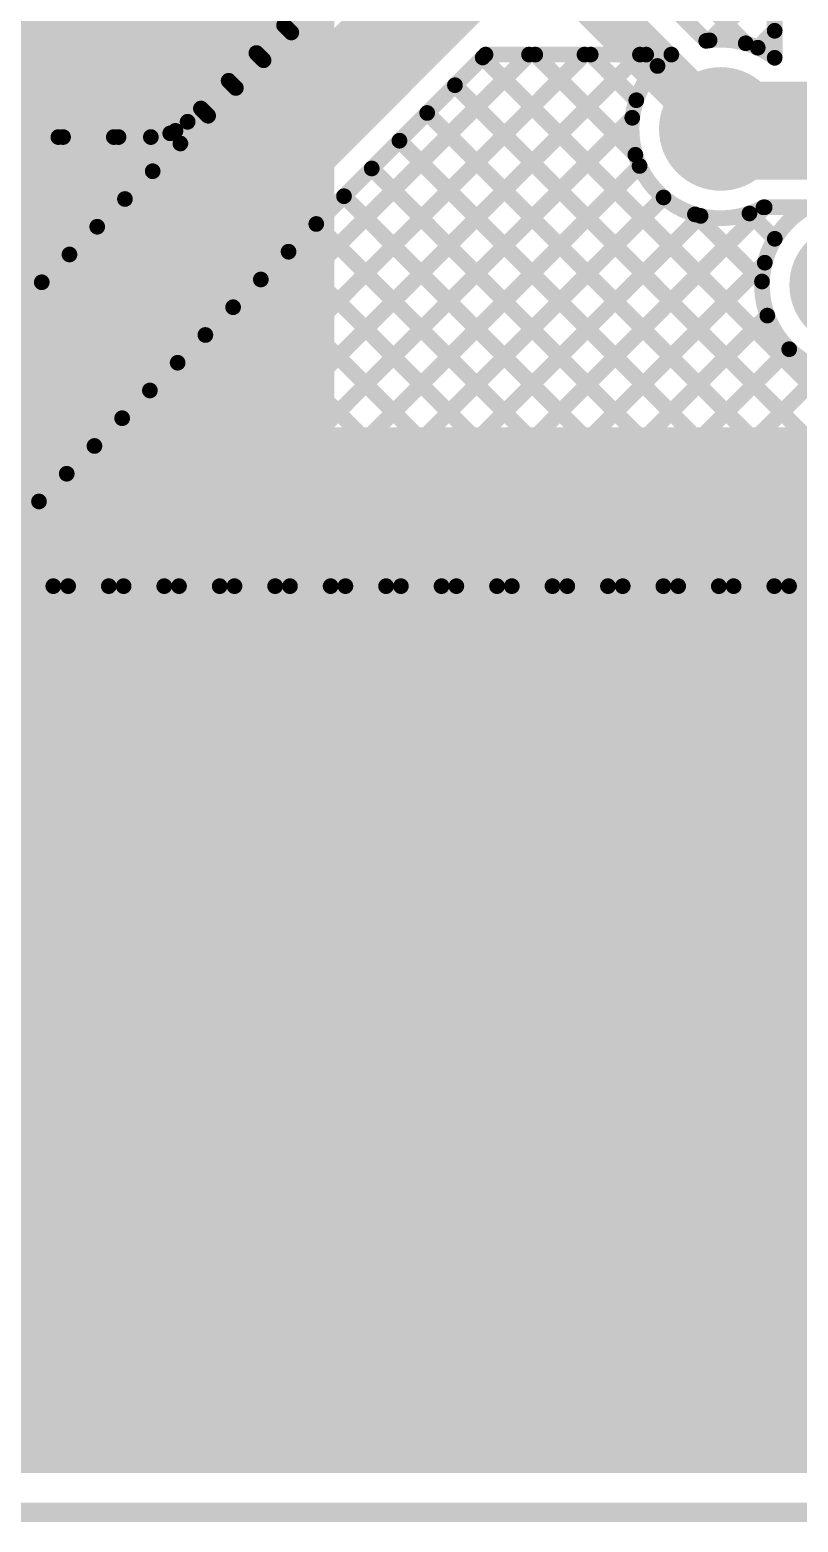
# Model space of a CAD drawing. Header units: millimetres. Extents: x 0.84 to 4.46, y 0.99 to 2.92.
# Drawn here: x 3.605 to 3.996, y 0.99 to 1.751 of the extents above; entities that cross this region are included whole.
import ezdxf

# ---------------------------------------------------------------- set-up
doc = ezdxf.new("R2010")
doc.units = ezdxf.units.MM
doc.header["$MEASUREMENT"] = 0
for name, color, linetype in [('BottomLayer', 5, 'Continuous'), ('Mechanical2', 216, 'Continuous'), ('MultiLayer', 9, 'Continuous'), ('TopLayer', 1, 'Continuous'), ('TopOverlay', 2, 'Continuous'), ('ViaHoleLayer', 16, 'Continuous')]:
    doc.layers.add(name, color=color, linetype=linetype)

# ---------------------------------------------------------------- blocks, each defined once
blk = doc.blocks.new('ESP8285_1')
at = {"layer": 'TopOverlay', "const_width": 0.005}
blk.add_lwpolyline([(0.567, 1.61823), (-0.16154, 1.61823)], dxfattribs=at)

msp = doc.modelspace()

# ---------------------------------------------------------------- linework, layer by layer
at = {"layer": 'BottomLayer'}
for points, const_width in [([(3.35995, 2.35348), (3.96975, 1.74367)], 0.008), ([(3.9845, 1.73625), (3.9845, 2.14656)], 0.008), ([(3.71177, 1.9827), (3.94959, 1.74489)], 0.008), ([(3.693, 1.964), (3.957, 1.7)], 0.025), ([(3.95131, 1.74514), (3.9845, 1.77832)], 0.008), ([(3.97586, 1.7414), (3.9845, 1.75004)], 0.008)]:
    msp.add_lwpolyline(points, dxfattribs=dict(at, const_width=const_width))
at = {"layer": 'BottomLayer', "const_width": 0.008}
msp.add_lwpolyline([(3.94959, 1.74489, -0.205992), (3.9845, 1.73625)], format="xyb", dxfattribs=at)
at = {"layer": 'BottomLayer'}
for points, const_width in [([(3.9825, 1.75004, 1), (3.9865, 1.75004, 1)], 0.004), ([(3.94759, 1.74489, 1), (3.95159, 1.74489, 1)], 0.004), ([(3.94759, 1.74489, 1), (3.95159, 1.74489, 1)], 0.004), ([(3.94931, 1.74514, 1), (3.95331, 1.74514, 1)], 0.004), ([(3.96775, 1.74367, 1), (3.97175, 1.74367, 1)], 0.004), ([(3.97386, 1.7414, 1), (3.97786, 1.7414, 1)], 0.004), ([(3.9825, 1.73625, 1), (3.9865, 1.73625, 1)], 0.004), ([(3.9825, 1.73625, 1), (3.9865, 1.73625, 1)], 0.004), ([(3.94125, 1.7, 1), (3.97275, 1.7, 1)], 0.0315), ([(3.95075, 1.7, 1), (3.96325, 1.7, 1)], 0.0125), ([(4.00775, 1.6205, 1), (4.03924, 1.6205, 1)], 0.0315)]:
    msp.add_lwpolyline(points, format="xyb", close=True, dxfattribs=dict(at, const_width=const_width))
for points in [[(3.487, 1.015), (3.76, 1.015), (3.487, 1.807), (3.76, 1.807)], [(3.749, 1.086), (4.145, 1.086), (3.749, 1.548), (4.145, 1.548)], [(1.257, 1.015), (4.222, 1.015), (1.257, 1.177), (4.222, 1.177)]]:
    msp.add_solid(points, dxfattribs=at)
at = {"layer": 'Mechanical2', "const_width": 0.01}
msp.add_lwpolyline([(1, 0.995), (4.45, 0.995)], dxfattribs=at)
at = {"layer": 'MultiLayer', "const_width": 0.0315}
for points in [[(3.94125, 1.7, 1), (3.97275, 1.7, 1)], [(4.00775, 1.6205, 1), (4.03924, 1.6205, 1)]]:
    msp.add_lwpolyline(points, format="xyb", close=True, dxfattribs=at)
at = {"layer": 'TopLayer'}
for points, const_width in [([(3.66636, 1.72236), (4.03585, 2.09185)], 0.025), ([(3.68513, 1.70365), (3.939, 1.95752)], 0.008), ([(3.55623, 1.56739), (3.79331, 1.80447)], 0.008), ([(3.57239, 1.52839), (3.82089, 1.77689)], 0.05), ([(3.73431, 1.75284), (3.738, 1.74915)], 0.008), ([(3.58832, 1.467), (3.85921, 1.73789)], 0.008), ([(3.59996, 1.50081), (3.83704, 1.73789)], 0.008), ([(3.61661, 1.467), (3.8875, 1.73789)], 0.008), ([(3.64489, 1.467), (3.91578, 1.73789)], 0.008), ([(3.72017, 1.73869), (3.72385, 1.73501)], 0.008), ([(3.83704, 1.73789), (3.93182, 1.73789)], 0.008), ([(3.8624, 1.73789), (3.91345, 1.68684)], 0.008), ([(3.89068, 1.73789), (3.91393, 1.71464)], 0.008), ([(3.91896, 1.73789), (3.92476, 1.7321)], 0.008), ([(3.29336, 1.72236), (3.66636, 1.72236)], 0.025), ([(3.83558, 1.73642), (4.05998, 1.51203)], 0.008), ([(3.70603, 1.72455), (3.70971, 1.72087)], 0.008), ([(3.82144, 1.72228), (4.05998, 1.48374)], 0.008), ([(3.957, 1.7), (3.95793, 1.69907)], 0.05), ([(3.95793, 1.69907), (4.14195, 1.69907)], 0.05), ([(3.69189, 1.71041), (3.69557, 1.70673)], 0.008), ([(3.80729, 1.70814), (4.05998, 1.45546)], 0.008), ([(3.67318, 1.467), (3.91186, 1.70569)], 0.008), ([(3.29336, 1.69586), (3.66636, 1.69586)], 0.008), ([(3.49072, 1.56739), (3.61919, 1.69586)], 0.008), ([(3.519, 1.56739), (3.64747, 1.69586)], 0.008), ([(3.53674, 1.69586), (3.61072, 1.62187)], 0.008), ([(3.54729, 1.56739), (3.67893, 1.69903)], 0.008), ([(3.56502, 1.69586), (3.62486, 1.63602)], 0.008), ([(3.59331, 1.69586), (3.639, 1.65016)], 0.008), ([(3.62159, 1.69586), (3.65315, 1.6643)], 0.008), ([(3.64987, 1.69586), (3.66729, 1.67844)], 0.008), ([(3.67624, 1.69777), (3.68143, 1.69258)], 0.008), ([(3.79315, 1.694), (4.02015, 1.467)], 0.008), ([(3.70146, 1.467), (3.9156, 1.68114)], 0.008), ([(3.77901, 1.67986), (3.99186, 1.467)], 0.008), ([(3.72974, 1.467), (3.92783, 1.66509)], 0.008), ([(3.76487, 1.66571), (3.96358, 1.467)], 0.008), ([(3.75803, 1.467), (3.94671, 1.65568)], 0.008), ([(3.78631, 1.467), (3.97939, 1.66007)], 0.008), ([(3.94384, 1.65645), (3.97803, 1.62225)], 0.008), ([(3.97164, 1.65693), (3.98455, 1.64402)], 0.008), ([(3.97881, 1.66007), (4.00106, 1.66007)], 0.008), ([(3.75073, 1.65157), (3.9353, 1.467)], 0.008), ([(3.73658, 1.63743), (3.90701, 1.467)], 0.008), ([(3.8146, 1.467), (3.97944, 1.63184)], 0.008), ([(3.72244, 1.62329), (3.87873, 1.467)], 0.008), ([(3.7083, 1.60915), (3.85045, 1.467)], 0.008), ([(3.84288, 1.467), (3.98076, 1.60488)], 0.008), ([(3.69416, 1.595), (3.82216, 1.467)], 0.008), ([(3.87117, 1.467), (3.99191, 1.58775)], 0.008), ([(3.68002, 1.58086), (3.79388, 1.467)], 0.008), ([(3.89945, 1.467), (4.00962, 1.57717)], 0.008), ([(3.92773, 1.467), (4.03816, 1.57743)], 0.008), ([(3.95602, 1.467), (4.05998, 1.57096)], 0.008), ([(3.66587, 1.56672), (3.76559, 1.467)], 0.008), ([(3.65173, 1.55258), (3.73731, 1.467)], 0.008), ([(3.9843, 1.467), (4.05998, 1.54267)], 0.008), ([(3.63759, 1.53844), (3.70902, 1.467)], 0.008), ([(3.62345, 1.52429), (3.68074, 1.467)], 0.008), ([(3.60931, 1.51015), (3.65246, 1.467)], 0.008), ([(3.59474, 1.49643), (3.62417, 1.467)], 0.008), ([(3.21401, 1.467), (4.047, 1.467)], 0.008)]:
    msp.add_lwpolyline(points, dxfattribs=dict(at, const_width=const_width))
for points, const_width in [([(3.73231, 1.75284, 1), (3.73631, 1.75284, 1)], 0.004), ([(3.736, 1.74915, 1), (3.74, 1.74915, 1)], 0.004), ([(3.71817, 1.73869, 1), (3.72217, 1.73869, 1)], 0.004), ([(3.83504, 1.73789, 1), (3.83904, 1.73789, 1)], 0.004), ([(3.83504, 1.73789, 1), (3.83904, 1.73789, 1)], 0.004), ([(3.85721, 1.73789, 1), (3.86121, 1.73789, 1)], 0.004), ([(3.8604, 1.73789, 1), (3.8644, 1.73789, 1)], 0.004), ([(3.8855, 1.73789, 1), (3.8895, 1.73789, 1)], 0.004), ([(3.88868, 1.73789, 1), (3.89268, 1.73789, 1)], 0.004), ([(3.91378, 1.73789, 1), (3.91778, 1.73789, 1)], 0.004), ([(3.91696, 1.73789, 1), (3.92096, 1.73789, 1)], 0.004), ([(3.92982, 1.73789, 1), (3.93382, 1.73789, 1)], 0.004), ([(3.92982, 1.73789, 1), (3.93382, 1.73789, 1)], 0.004), ([(3.66011, 1.72236, 1), (3.67261, 1.72236, 1)], 0.0125), ([(3.66011, 1.72236, 1), (3.67261, 1.72236, 1)], 0.0125), ([(3.72186, 1.73501, 1), (3.72586, 1.73501, 1)], 0.004), ([(3.83358, 1.73642, 1), (3.83758, 1.73642, 1)], 0.004), ([(3.92276, 1.7321, 1), (3.92676, 1.7321, 1)], 0.004), ([(3.70403, 1.72455, 1), (3.70803, 1.72455, 1)], 0.004), ([(3.94125, 1.7, 1), (3.97275, 1.7, 1)], 0.0315), ([(3.70771, 1.72087, 1), (3.71171, 1.72087, 1)], 0.004), ([(3.81944, 1.72228, 1), (3.82344, 1.72228, 1)], 0.004), ([(3.9445, 1.7, 1), (3.9695, 1.7, 1)], 0.025), ([(3.94543, 1.69907, 1), (3.97043, 1.69907, 1)], 0.025), ([(3.94543, 1.69907, 1), (3.97043, 1.69907, 1)], 0.025), ([(3.68989, 1.71041, 1), (3.69389, 1.71041, 1)], 0.004), ([(3.80529, 1.70814, 1), (3.80929, 1.70814, 1)], 0.004), ([(3.91193, 1.71464, 1), (3.91593, 1.71464, 1)], 0.004), ([(3.68309, 1.70362, 1), (3.68709, 1.70362, 1)], 0.004), ([(3.68313, 1.70365, 1), (3.68713, 1.70365, 1)], 0.004), ([(3.68313, 1.70365, 1), (3.68713, 1.70365, 1)], 0.004), ([(3.69357, 1.70673, 1), (3.69757, 1.70673, 1)], 0.004), ([(3.90986, 1.70569, 1), (3.91386, 1.70569, 1)], 0.004), ([(3.61719, 1.69586, 1), (3.62119, 1.69586, 1)], 0.004), ([(3.61959, 1.69586, 1), (3.62359, 1.69586, 1)], 0.004), ([(3.64547, 1.69586, 1), (3.64947, 1.69586, 1)], 0.004), ([(3.64787, 1.69586, 1), (3.65187, 1.69586, 1)], 0.004), ([(3.66436, 1.69586, 1), (3.66836, 1.69586, 1)], 0.004), ([(3.66436, 1.69586, 1), (3.66836, 1.69586, 1)], 0.004), ([(3.66436, 1.69586, 1), (3.66836, 1.69586, 1)], 0.004), ([(3.67424, 1.69777, 1), (3.67824, 1.69777, 1)], 0.004), ([(3.67693, 1.69903, 1), (3.68093, 1.69903, 1)], 0.004), ([(3.67943, 1.69258, 1), (3.68343, 1.69258, 1)], 0.004), ([(3.79115, 1.694, 1), (3.79515, 1.694, 1)], 0.004), ([(3.91145, 1.68684, 1), (3.91545, 1.68684, 1)], 0.004), ([(3.66529, 1.67844, 1), (3.66929, 1.67844, 1)], 0.004), ([(3.77701, 1.67986, 1), (3.78101, 1.67986, 1)], 0.004), ([(3.9136, 1.68114, 1), (3.9176, 1.68114, 1)], 0.004), ([(3.65115, 1.6643, 1), (3.65515, 1.6643, 1)], 0.004), ([(3.76287, 1.66571, 1), (3.76687, 1.66571, 1)], 0.004), ([(3.92583, 1.66509, 1), (3.92983, 1.66509, 1)], 0.004), ([(3.94184, 1.65645, 1), (3.94584, 1.65645, 1)], 0.004), ([(3.94471, 1.65568, 1), (3.94871, 1.65568, 1)], 0.004), ([(3.96964, 1.65693, 1), (3.97364, 1.65693, 1)], 0.004), ([(3.97681, 1.66007, 1), (3.98081, 1.66007, 1)], 0.004), ([(3.97681, 1.66007, 1), (3.98081, 1.66007, 1)], 0.004), ([(3.97739, 1.66007, 1), (3.98139, 1.66007, 1)], 0.004), ([(3.637, 1.65016, 1), (3.641, 1.65016, 1)], 0.004), ([(3.74873, 1.65157, 1), (3.75273, 1.65157, 1)], 0.004), ([(4.00775, 1.6205, 1), (4.03924, 1.6205, 1)], 0.0315), ([(3.98255, 1.64402, 1), (3.98655, 1.64402, 1)], 0.004), ([(3.62286, 1.63602, 1), (3.62686, 1.63602, 1)], 0.004), ([(3.73458, 1.63743, 1), (3.73858, 1.63743, 1)], 0.004), ([(3.97744, 1.63184, 1), (3.98144, 1.63184, 1)], 0.004), ([(3.60872, 1.62187, 1), (3.61272, 1.62187, 1)], 0.004), ([(3.72044, 1.62329, 1), (3.72444, 1.62329, 1)], 0.004), ([(3.97603, 1.62225, 1), (3.98003, 1.62225, 1)], 0.004), ([(3.7063, 1.60915, 1), (3.7103, 1.60915, 1)], 0.004), ([(3.97876, 1.60488, 1), (3.98276, 1.60488, 1)], 0.004), ([(3.69216, 1.595, 1), (3.69616, 1.595, 1)], 0.004), ([(3.98991, 1.58775, 1), (3.99391, 1.58775, 1)], 0.004), ([(3.67802, 1.58086, 1), (3.68202, 1.58086, 1)], 0.004), ([(3.66387, 1.56672, 1), (3.66787, 1.56672, 1)], 0.004), ([(3.64973, 1.55258, 1), (3.65373, 1.55258, 1)], 0.004), ([(3.63559, 1.53844, 1), (3.63959, 1.53844, 1)], 0.004), ([(3.62145, 1.52429, 1), (3.62545, 1.52429, 1)], 0.004), ([(3.60731, 1.51015, 1), (3.61131, 1.51015, 1)], 0.004), ([(3.61461, 1.467, 1), (3.61861, 1.467, 1)], 0.004), ([(3.62217, 1.467, 1), (3.62617, 1.467, 1)], 0.004), ([(3.64289, 1.467, 1), (3.64689, 1.467, 1)], 0.004), ([(3.65046, 1.467, 1), (3.65446, 1.467, 1)], 0.004), ([(3.67118, 1.467, 1), (3.67518, 1.467, 1)], 0.004), ([(3.67874, 1.467, 1), (3.68274, 1.467, 1)], 0.004), ([(3.69946, 1.467, 1), (3.70346, 1.467, 1)], 0.004), ([(3.70702, 1.467, 1), (3.71102, 1.467, 1)], 0.004), ([(3.72774, 1.467, 1), (3.73174, 1.467, 1)], 0.004), ([(3.73531, 1.467, 1), (3.73931, 1.467, 1)], 0.004), ([(3.75603, 1.467, 1), (3.76003, 1.467, 1)], 0.004), ([(3.76359, 1.467, 1), (3.76759, 1.467, 1)], 0.004), ([(3.78431, 1.467, 1), (3.78831, 1.467, 1)], 0.004), ([(3.79188, 1.467, 1), (3.79588, 1.467, 1)], 0.004), ([(3.8126, 1.467, 1), (3.8166, 1.467, 1)], 0.004), ([(3.82016, 1.467, 1), (3.82416, 1.467, 1)], 0.004), ([(3.84088, 1.467, 1), (3.84488, 1.467, 1)], 0.004), ([(3.84845, 1.467, 1), (3.85245, 1.467, 1)], 0.004), ([(3.86917, 1.467, 1), (3.87317, 1.467, 1)], 0.004), ([(3.87673, 1.467, 1), (3.88073, 1.467, 1)], 0.004), ([(3.89745, 1.467, 1), (3.90145, 1.467, 1)], 0.004), ([(3.90502, 1.467, 1), (3.90902, 1.467, 1)], 0.004), ([(3.92573, 1.467, 1), (3.92973, 1.467, 1)], 0.004), ([(3.9333, 1.467, 1), (3.9373, 1.467, 1)], 0.004), ([(3.95402, 1.467, 1), (3.95802, 1.467, 1)], 0.004), ([(3.96158, 1.467, 1), (3.96558, 1.467, 1)], 0.004), ([(3.9823, 1.467, 1), (3.9863, 1.467, 1)], 0.004), ([(3.98986, 1.467, 1), (3.99386, 1.467, 1)], 0.004)]:
    msp.add_lwpolyline(points, format="xyb", close=True, dxfattribs=dict(at, const_width=const_width))
at = {"layer": 'TopLayer', "const_width": 0.008}
for points in [[(3.97881, 1.66007, -0.95763), (3.93182, 1.73789)], [(3.68513, 1.70365, -0.199375), (3.66636, 1.69586)], [(3.6851, 1.70362, -0.198912), (3.66636, 1.69586)], [(4.04501, 1.58041, -0.988509), (4.00106, 1.66007)]]:
    msp.add_lwpolyline(points, format="xyb", dxfattribs=at)
at = {"layer": 'TopLayer'}
for points in [[(2.822, 1.017), (4.033, 1.017), (2.822, 1.453), (4.033, 1.453)], [(3.84, 1.017), (4.262, 1.017), (3.84, 1.329), (4.262, 1.329)]]:
    msp.add_solid(points, dxfattribs=at)
at = {"layer": 'ViaHoleLayer', "const_width": 0.01575}
msp.add_lwpolyline([(3.94913, 1.7, 1), (3.96487, 1.7, 1)], format="xyb", close=True, dxfattribs=at)

# ---------------------------------------------------------------- block references
at = {"rotation": 180}
msp.add_blockref('ESP8285_1', (3.85721, 2.65917), dxfattribs=at)

doc.saveas('drawing.dxf')
